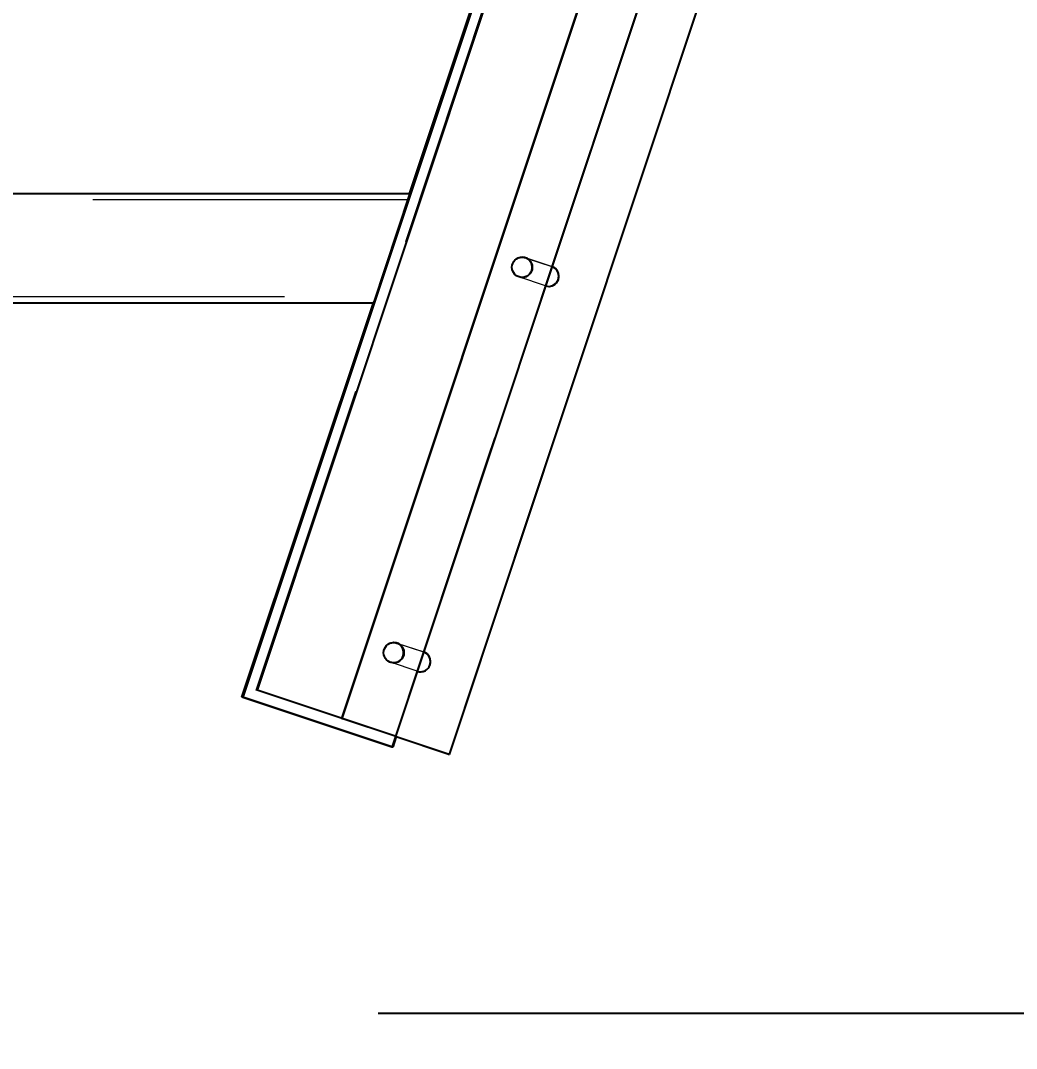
# Model space of a CAD drawing. Header units: millimetres. Extents: x 122 to 2816, y -707 to 556.
# Drawn here: x 672.133 to 676.148, y 291.265 to 295.405 of the extents above; entities that cross this region are included whole.
import ezdxf

# ---------------------------------------------------------------- set-up
doc = ezdxf.new("R2010")
doc.units = ezdxf.units.MM
doc.header["$PDSIZE"] = -1
doc.linetypes.add('HIDDEN', pattern=[1.905, 1.27, -0.635])
doc.layers.add('FORMAT', color=7, linetype='Continuous')
doc.styles.add('SLDTEXTSTYLE7', font='TXT', dxfattribs={"width": 0.75})
doc.dimstyles.new('SLDDIMSTYLE3', dxfattribs={"dimtxt": 1.852083, "dimasz": 1.852083, "dimexe": 0, "dimexo": 0.625, "dimgap": 0.463021, "dimtad": 1, "dimdec": 0, "dimlfac": 110, "dimrnd": 1e-09, "dimzin": 12, "dimtxsty": 'SLDTEXTSTYLE7', "dimsah": 1, "dimcen": 2.5, "dimazin": 3, "dimtfac": 1, "dimtdec": 0, "dimtmove": 0, "dimatfit": 3, "dimfrac": 2, "dimtzin": 12})

# ---------------------------------------------------------------- blocks, each defined once
blk = doc.blocks.new('*D1067')
at = {"layer": 'Defpoints', "color": 0}
for p in [(676.2391, 299.5884), (731.8934, 299.5884), (673.5119, 291.4066)]:
    blk.add_point(p, dxfattribs=at)
at = {"layer": 'FORMAT', "color": 0, "lineweight": -2}
for p, q in [((676.3016, 299.5884), (731.8934, 299.5884)), ((731.8934, 297.7363), (731.8934, 293.2586)), ((673.5744, 291.4066), (731.8934, 291.4066)), ((731.8934, 291.4066), (731.8934, 285.3873))]:
    blk.add_line(p, q, dxfattribs=at)
at = {"layer": 'FORMAT', "color": 0}
for points in [[(731.5847, 297.7363), (732.2021, 297.7363), (731.8934, 299.5884)], [(731.5847, 293.2586), (732.2021, 293.2586), (731.8934, 291.4066)]]:
    blk.add_solid(points, dxfattribs=at)
at = {"layer": 'FORMAT', "color": 0, "insert": (729.5783, 287.4709), "char_height": 1.85208, "attachment_point": 2, "rotation": 90, "style": 'SLDTEXTSTYLE7'}
blk.add_mtext('\\A1;900', dxfattribs=at)

msp = doc.modelspace()

# ---------------------------------------------------------------- linework, layer by layer
at = {"color": 7, "linetype": 'Continuous', "lineweight": 25}
for p, q in [((675.328673, 299.579006), (673.029469, 292.679292)), ((675.357426, 299.521512), (673.086961, 292.708045)), ((673.428668, 292.594174), (675.69877, 299.40655)), ((673.42937, 292.59394), (675.699549, 299.40655)), ((673.429557, 292.593878), (675.699757, 299.40655)), ((675.915369, 299.334699), (673.645169, 292.522026)), ((676.130774, 299.262847), (673.860309, 292.44938)), ((673.701579, 294.707928), (674.312605, 296.541565)), ((673.703527, 294.707928), (671.57116, 294.707928)), ((674.167735, 294.450266), (674.166955, 294.450266)), ((674.166955, 294.450266), (674.17191, 294.448615)), ((671.57116, 294.268838), (673.557208, 294.268838)), ((673.025572, 292.679292), (673.55526, 294.268838)), ((673.650414, 292.897831), (673.649634, 292.897831)), ((673.649634, 292.897831), (673.654588, 292.89618)), ((673.647554, 292.521232), (673.086961, 292.708045)), ((673.029469, 292.679292), (673.025572, 292.679292)), ((673.629288, 292.478108), (673.025572, 292.679292)), ((673.633184, 292.478108), (673.029469, 292.679292)), ((673.647554, 292.521232), (673.633184, 292.478108)), ((673.85953, 292.44938), (673.64719, 292.520141)), ((673.860309, 292.44938), (673.647268, 292.520375)), ((673.633184, 292.478108), (673.629288, 292.478108)), ((673.85953, 292.44938), (673.860309, 292.44938))]:
    msp.add_line(p, q, dxfattribs=at)
at = {"color": 7, "linetype": 'HIDDEN', "lineweight": 18}
for p, q in [((673.083325, 292.708045), (675.35379, 299.521512)), ((673.629288, 292.478108), (675.928492, 299.377822)), ((673.643917, 292.521232), (675.914382, 299.334699)), ((675.915161, 299.334699), (673.644697, 292.521232)), ((676.129995, 299.262847), (673.85953, 292.44938)), ((673.55526, 294.268838), (673.701579, 294.707928)), ((673.695136, 294.682747), (670.021769, 294.682747)), ((674.154022, 294.452364), (674.153763, 294.452364)), ((674.154802, 294.452364), (674.154022, 294.452364)), ((674.155009, 294.452364), (674.154802, 294.452364)), ((674.167735, 294.450266), (674.275541, 294.414341)), ((674.17191, 294.448615), (674.274762, 294.414341)), ((674.275541, 294.414341), (674.274762, 294.414341)), ((674.274762, 294.414341), (674.275647, 294.414034)), ((674.141869, 294.372644), (674.141089, 294.372644)), ((674.248896, 294.336719), (674.141089, 294.372644)), ((674.249675, 294.336719), (674.141869, 294.372644)), ((674.153763, 294.370546), (674.154022, 294.370546)), ((674.154802, 294.370546), (674.155009, 294.370546)), ((674.249675, 294.336719), (674.248896, 294.336719)), ((674.261829, 294.334621), (674.262608, 294.334621)), ((670.021769, 294.294019), (673.565599, 294.294019)), ((673.636701, 292.899929), (673.636442, 292.899929)), ((673.637481, 292.899929), (673.636701, 292.899929)), ((673.637688, 292.899929), (673.637481, 292.899929)), ((673.650414, 292.897831), (673.75822, 292.861905)), ((673.654588, 292.89618), (673.757441, 292.861905)), ((673.75822, 292.861905), (673.757441, 292.861905)), ((673.757441, 292.861905), (673.758326, 292.861599)), ((673.624547, 292.820209), (673.623768, 292.820209)), ((673.731575, 292.784283), (673.623768, 292.820209)), ((673.732354, 292.784283), (673.624547, 292.820209)), ((673.636442, 292.818111), (673.636701, 292.818111)), ((673.637481, 292.818111), (673.637688, 292.818111)), ((673.732354, 292.784283), (673.731575, 292.784283)), ((673.744508, 292.782185), (673.745287, 292.782185)), ((673.086961, 292.708045), (673.083325, 292.708045)), ((673.643917, 292.521232), (673.083325, 292.708045)), ((673.428305, 292.593083), (673.428668, 292.594174)), ((673.64719, 292.520141), (673.428305, 292.593083)), ((673.428305, 292.593083), (673.429084, 292.593083)), ((673.429084, 292.593083), (673.42937, 292.59394)), ((673.644697, 292.521232), (673.429084, 292.593083)), ((673.429084, 292.593083), (673.429292, 292.593083)), ((673.647268, 292.520375), (673.429084, 292.593083)), ((673.429292, 292.593083), (673.429557, 292.593878)), ((673.644904, 292.521232), (673.429292, 292.593083)), ((673.647554, 292.521232), (673.643917, 292.521232)), ((673.644697, 292.521232), (673.644904, 292.521232)), ((673.645169, 292.522026), (673.644904, 292.521232))]:
    msp.add_line(p, q, dxfattribs=at)
at = {"color": 7, "linetype": 'Continuous', "lineweight": 25, "flags": 128}
for points in [[(674.154022, 294.452364), (674.155497, 294.452338), (674.166955, 294.450266)], [(674.154802, 294.452364), (674.156277, 294.452338), (674.167735, 294.450266)], [(673.637481, 292.899929), (673.638956, 292.899902), (673.650414, 292.897831)]]:
    msp.add_lwpolyline(points, dxfattribs=at)
at = {"color": 7, "linetype": 'HIDDEN', "lineweight": 18, "flags": 128}
for points in [[(674.261829, 294.334621), (674.260354, 294.334647), (674.248896, 294.336719)], [(673.744508, 292.782185), (673.743033, 292.782212), (673.731575, 292.784283)]]:
    msp.add_lwpolyline(points, dxfattribs=at)
at = {"color": 7, "linetype": 'Continuous', "lineweight": 25}
for centre in [(674.155009, 294.411455), (673.637688, 292.85902)]:
    msp.add_circle(centre, 0.040909, dxfattribs=at)
at = {"color": 7, "linetype": 'HIDDEN', "lineweight": 18}
for centre, start, end in [((674.153763, 294.411455), 90.00072, 269.99928), ((674.154023, 294.411455), 90.000818, 251.569478), ((674.154802, 294.411455), 90.00072, 269.99928), ((674.154802, 294.411455), 90.000818, 251.569478), ((673.636442, 292.85902), 90.00072, 269.99928), ((673.636702, 292.85902), 90.000818, 251.569478), ((673.637481, 292.85902), 90.00072, 269.99928), ((673.637481, 292.85902), 90.000818, 251.569478)]:
    msp.add_arc(centre, 0.040909, start, end, dxfattribs=at)
at = {"color": 7, "linetype": 'Continuous', "lineweight": 25}
for centre, radius, start, end in [((674.154801, 294.411455), 0.040909, 341.569827, 89.999285), ((674.154801, 294.411455), 0.040908, 270.000215, 341.570672), ((674.262608, 294.37553), 0.040909, 251.570789, 71.569772), ((674.261828, 294.37553), 0.040909, 270.000824, 70.257883), ((673.636701, 292.85902), 0.040909, 341.569641, 89.999471), ((673.63748, 292.85902), 0.040909, 341.569827, 89.999285), ((673.636701, 292.859019), 0.040908, 270.000263, 341.570625), ((673.63748, 292.859019), 0.040908, 270.000215, 341.570672), ((673.745286, 292.823094), 0.040909, 251.570789, 71.569772), ((673.744507, 292.823094), 0.040909, 270.000824, 70.257883)]:
    msp.add_arc(centre, radius, start, end, dxfattribs=at)
at = {"color": 7, "linetype": 'HIDDEN', "lineweight": 18}
msp.add_ellipse((673.630367, 294.488383), major_axis=(0.073162, 0.219545), ratio=0.00514315, start_param=0.00171391, end_param=3.14330657, dxfattribs=at)
at = {"color": 7, "linetype": 'Continuous', "lineweight": 25}
msp.add_ellipse((673.630367, 294.488383), major_axis=(0.073162, 0.219545), ratio=0.00514315, start_param=3.14330657, end_param=6.28489922, dxfattribs=at)
at = {"color": 7, "linetype": 'HIDDEN', "lineweight": 18}
msp.add_ellipse((673.630367, 294.488383), major_axis=(0.06477, 0.194363), ratio=0.00514315, dxfattribs=at)

# ---------------------------------------------------------------- dimensions: what is measured, and where the dimension line sits
at = {"layer": 'FORMAT'}
dim = msp.add_linear_dim(base=(731.893394, 299.588383), p1=(673.511862, 291.406565), p2=(676.239135, 299.588383), angle=90, dimstyle='SLDDIMSTYLE3', dxfattribs=at)
dim.commit()
dim.dimension.update_dxf_attribs({"geometry": '*D1067', "text_midpoint": (731.893394, 287.470888), "dimtype": 160})

doc.saveas('drawing.dxf')
